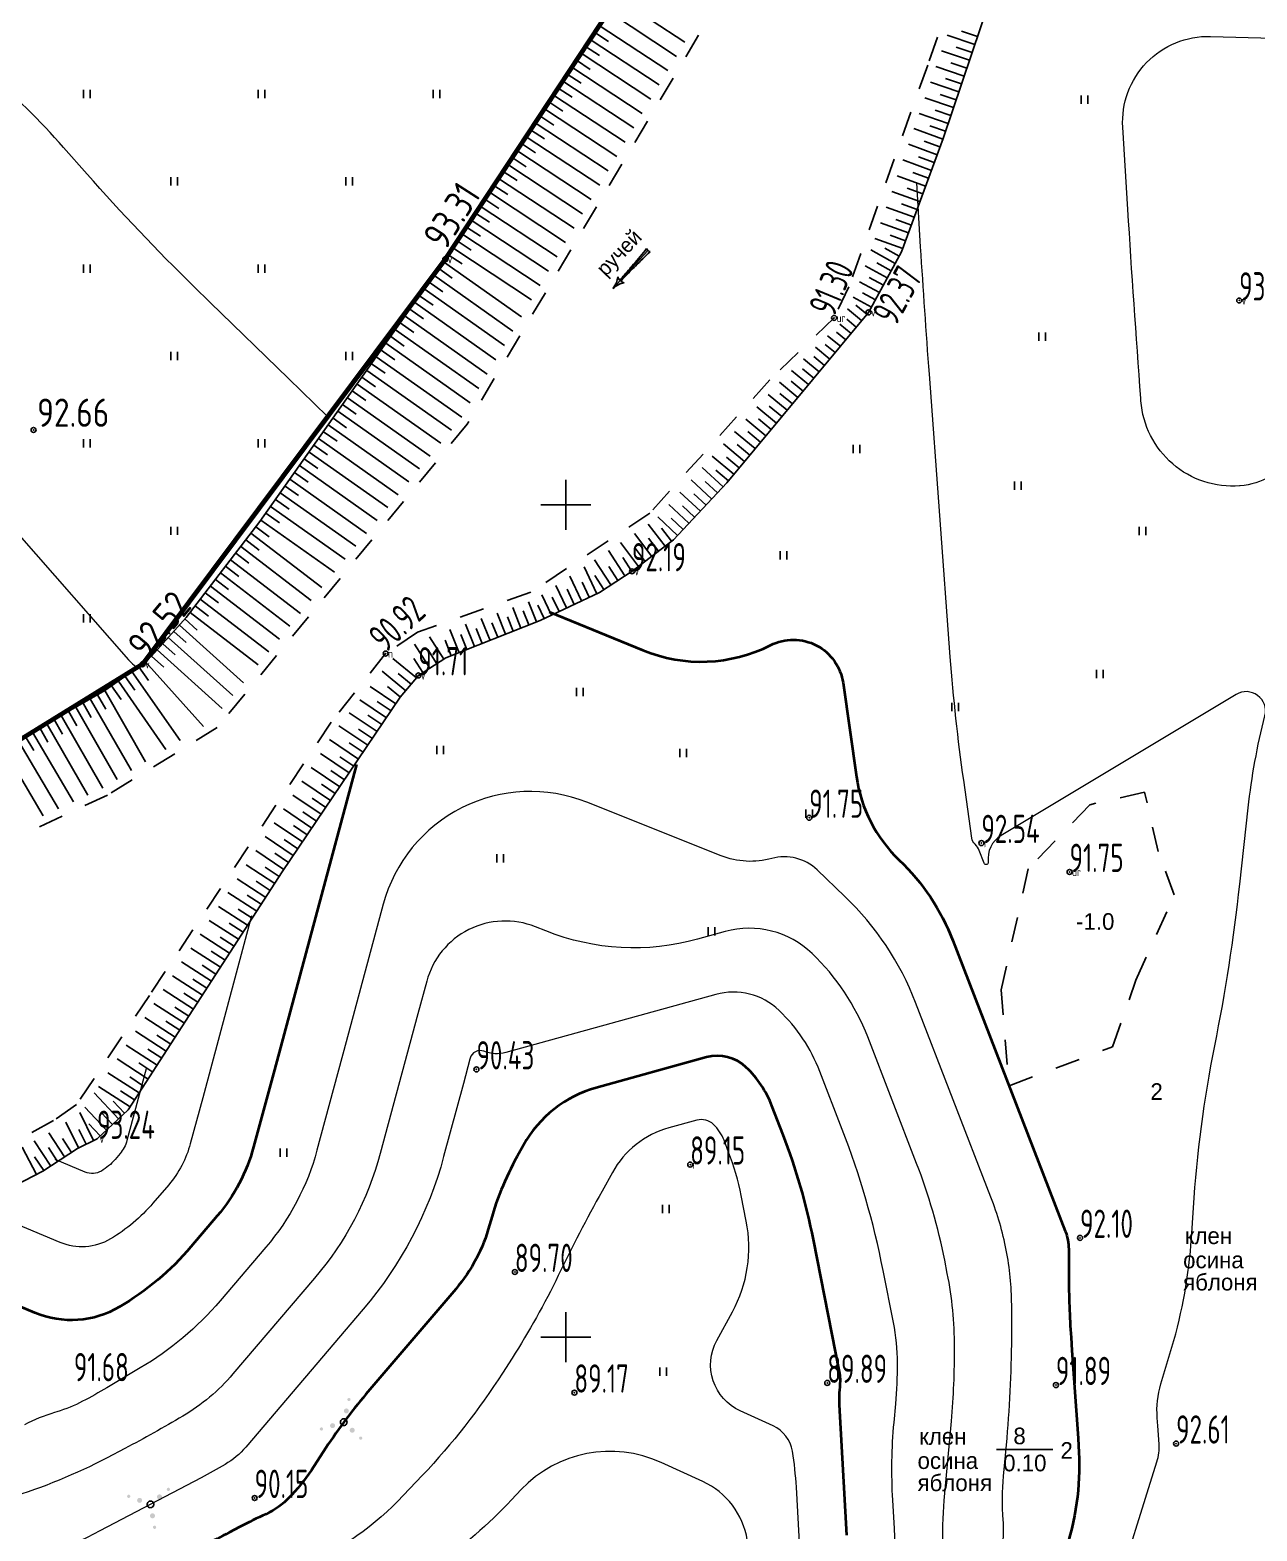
# Model space of a CAD drawing. Header units: metres. Extents: x 2284092 to 2335310, y 454860 to 483236.
# Drawn here: x 2285167.8 to 2285241.5, y 455288.4 to 455378.5 of the extents above; entities that cross this region are included whole.
import ezdxf

# ---------------------------------------------------------------- set-up
doc = ezdxf.new("R2010")
doc.units = ezdxf.units.M
doc.header["$PDMODE"] = 32
doc.header["$PDSIZE"] = 0.3
doc.linetypes.add('ЛИНИЯ_1.5-1.5', pattern=[3, 1.5, -1.5])
for name, color, linetype in [('-_линия', 7, 'Continuous'), ('0 @ 0.5', 7, 'Continuous'), ('Eg.14_Ограждения', 7, 'Continuous'), ('P', 94, 'Continuous'), ('Pn', 7, 'Continuous'), ('Pr', 7, 'Continuous'), ('Pur', 7, 'Continuous'), ('Pv', 7, 'Continuous'), ('T', 7, 'Continuous'), ('КОД', 7, 'Continuous')]:
    doc.layers.add(name, color=color, linetype=linetype)
doc.styles.get("Standard").update_dxf_attribs({"font": 'eskdu.shx'})
doc.styles.add('БСАМ курсив малоконтрасный (Бм-431)', font='bm431.ttf')
doc.styles.add('Древний курсив (Д-431)', font='d431.ttf')
doc.styles.add('Рубленый (Р-131)', font='p131.ttf')
doc.linetypes.add('ЛИНИЯ_СВЯЗИ', pattern='A,4.5,[133,ltypeshp.shx,S=0.2,R=0,X=-0.2,Y=0],1e-05,[133,ltypeshp.shx,S=0.15,R=0,X=-0.15,Y=0],1e-05,[133,ltypeshp.shx,S=0.1,R=0,X=-0.1,Y=0],1e-05,[133,ltypeshp.shx,S=0.05,R=0,X=-0.05,Y=0],4.5,-2', length=11.00003)

# ---------------------------------------------------------------- blocks, each defined once
blk = doc.blocks.new('Крест сетки')
at = {"color": 72, "linetype": 'Continuous'}
for p, q in [((0, 3), (0, -3)), ((-3, 0), (3, 0))]:
    blk.add_line(p, q, dxfattribs=at)
blk = doc.blocks.new('Штриховка Луговая растительность')
at = {"color": 3, "linetype": 'Continuous'}
for p, q in [((-0.4, 1), (-0.4, 0)), ((0.4, 0), (0.4, 1))]:
    blk.add_line(p, q, dxfattribs=at)
blk = doc.blocks.new('Направление течения')
at = {"linetype": 'Continuous'}
h = blk.add_hatch(color=0, dxfattribs=at)
edge = h.paths.add_edge_path()
edge.add_arc((-0.03, 2.33), 1.04, 241.8876, 266.7395)
edge.add_spline(control_points=[(-0.09, 1.3), (-0.09, 1.51), (-0.11, 2.34), (-0.14, 4.01), (-0.23, 5.45), (-0.28, 6.27)], knot_values=[0, 0, 0, 0, 0.625751, 2.516384, 4.981065, 4.981065, 4.981065, 4.981065], degree=3, periodic=0)
edge.add_arc((-0.05, 6.62), 0.414, 235.3367, 276.6842)
edge.add_arc((0.05, 6.62), 0.414, 263.3158, 304.6633)
edge.add_spline(control_points=[(0.28, 6.27), (0.23, 5.45), (0.14, 4.01), (0.11, 2.34), (0.09, 1.51), (0.09, 1.3)], knot_values=[0, 0, 0, 0, 2.464681, 4.355314, 4.981065, 4.981065, 4.981065, 4.981065], degree=3, periodic=0)
edge.add_arc((0.03, 2.33), 1.04, 273.2605, 298.1124)
edge.add_spline(control_points=[(0.52, 1.42), (0.39, 1.22), (0.12, 0.79), (0.04, 0.28), (0, 0)], knot_values=[0, 0, 0, 0, 0.685038, 1.525237, 1.525237, 1.525237, 1.525237], degree=3, periodic=0)
edge.add_spline(control_points=[(0, 0), (-0.04, 0.28), (-0.12, 0.79), (-0.39, 1.22), (-0.52, 1.42)], knot_values=[0, 0, 0, 0, 0.840199, 1.525237, 1.525237, 1.525237, 1.525237], degree=3, periodic=0)
at = {"color": 0, "linetype": 'Continuous'}
blk.add_line((0, 0), (0, 6.2), dxfattribs=at)
for centre, radius, start, end in [((-0.05, 6.62), 0.414, 235.3367, 276.6842), ((0.05, 6.62), 0.414, 263.3158, 304.6633), ((-0.03, 2.33), 1.04, 241.8876, 266.7395), ((0.03, 2.33), 1.04, 273.2605, 298.1124)]:
    blk.add_arc(centre, radius, start, end, dxfattribs=at)
for points in [[(-0.09, 1.3), (-0.1, 1.92), (-0.15, 3.81), (-0.28, 6.27)], [(0.09, 1.3), (0.1, 1.92), (0.15, 3.81), (0.28, 6.27)], [(0, 0), (-0.19, 0.82), (-0.52, 1.42)], [(0, 0), (0.19, 0.82), (0.52, 1.42)]]:
    blk.add_spline(points, degree=3, dxfattribs=at)
blk = doc.blocks.new('Штриховка Кустарник')
at = {"linetype": 'Continuous'}
h = blk.add_hatch(color=3, dxfattribs=at)
edge = h.paths.add_edge_path()
edge.add_arc((2.04, -1.91), 0.2, 0, 360)
edge = h.paths.add_edge_path()
edge.add_arc((0.63, 2.73), 0.2, 0, 360)
edge = h.paths.add_edge_path()
edge.add_arc((-2.68, -0.81), 0.2, 0, 360)
h = blk.add_hatch(color=3, dxfattribs=at)
edge = h.paths.add_edge_path()
edge.add_arc((0.32, 1.36), 0.3, 0, 360)
edge = h.paths.add_edge_path()
edge.add_arc((-1.34, -0.41), 0.3, 0, 360)
edge = h.paths.add_edge_path()
edge.add_arc((1.02, -0.96), 0.3, 0, 360)
at = {"color": 3, "linetype": 'Continuous', "flags": 128}
blk.add_lwpolyline([(0.4, 0), (0.39, 0.1), (0.35, 0.2), (0.28, 0.28), (0.2, 0.35), (0.1, 0.39), (0, 0.4), (-0.1, 0.39), (-0.2, 0.35), (-0.28, 0.28), (-0.35, 0.2), (-0.39, 0.1), (-0.4, 0), (-0.39, -0.1), (-0.35, -0.2), (-0.28, -0.28), (-0.2, -0.35), (-0.1, -0.39), (0, -0.4), (0.1, -0.39), (0.2, -0.35), (0.28, -0.28), (0.35, -0.2), (0.39, -0.1)], close=True, dxfattribs=at)

msp = doc.modelspace()

# ---------------------------------------------------------------- linework, layer by layer
at = {"layer": '-_линия', "color": 1, "lineweight": 100}
msp.add_lwpolyline([(2285496.794, 455564.057), (2285271.535, 455467.58), (2285264.692, 455456.19), (2285255.617, 455428.279), (2285235.082, 455422.674), (2285226.874, 455420.536), (2285211.375, 455393.018), (2285192.752, 455364.758), (2285174.576, 455340.43), (2285155.317, 455328.553), (2285142.869, 455312.809), (2285125.088, 455297.542), (2285117.187, 455291.727), (2285115.97, 455282.883), (2285088.274, 455270.209), (2285071.275, 455267.201), (2285046.921, 455267.979)], dxfattribs=at)
msp.add_lwpolyline([(2285105.125, 455277.24), (2285117.403, 455259.735), (2285144.617, 455235.581), (2285171.812, 455219.583), (2285240.607, 455189.335), (2285359.999, 455273.876), (2285357.647, 455293.398), (2285424.764, 455347.935), (2285357.37, 455373.105), (2285280.027, 455419.531), (2285266.615, 455433.921), (2285255.625, 455428.304), (2285226.874, 455420.536), (2285211.362, 455392.997), (2285192.752, 455364.758), (2285174.576, 455340.43), (2285155.317, 455328.553), (2285142.869, 455312.809), (2285125.402, 455297.812), (2285117.187, 455291.727), (2285115.97, 455282.883)], close=True, dxfattribs=at)
at = {"linetype": 'Continuous'}
for p, q in [((2285203.108, 455380.473), (2285207.146, 455377.811)), ((2285202.557, 455379.638), (2285206.634, 455376.951)), ((2285201.732, 455378.385), (2285202.567, 455377.835)), ((2285202.007, 455378.803), (2285206.123, 455376.091)), ((2285224.714, 455378.136), (2285223.767, 455378.456)), ((2285201.182, 455377.55), (2285202.017, 455377)), ((2285201.457, 455377.968), (2285205.611, 455375.23)), ((2285224.555, 455377.662), (2285222.904, 455378.219)), ((2285224.395, 455377.189), (2285223.447, 455377.508)), ((2285200.631, 455376.715), (2285201.466, 455376.165)), ((2285200.907, 455377.133), (2285205.099, 455374.37)), ((2285224.235, 455376.715), (2285222.567, 455377.277)), ((2285224.076, 455376.241), (2285223.128, 455376.56)), ((2285200.081, 455375.88), (2285200.916, 455375.33)), ((2285200.356, 455376.298), (2285204.587, 455373.51)), ((2285223.916, 455375.767), (2285222.229, 455376.336)), ((2285199.531, 455375.045), (2285200.366, 455374.495)), ((2285199.806, 455375.463), (2285204.076, 455372.649)), ((2285223.597, 455374.819), (2285221.894, 455375.393)), ((2285223.756, 455375.293), (2285222.809, 455375.613)), ((2285198.981, 455374.21), (2285199.816, 455373.66)), ((2285199.256, 455374.628), (2285203.564, 455371.789)), ((2285223.277, 455373.872), (2285221.56, 455374.451)), ((2285223.437, 455374.346), (2285222.489, 455374.665)), ((2285198.155, 455372.958), (2285202.54, 455370.068)), ((2285198.431, 455373.375), (2285199.266, 455372.825)), ((2285198.706, 455373.793), (2285203.052, 455370.929)), ((2285222.958, 455372.924), (2285221.225, 455373.508)), ((2285223.118, 455373.398), (2285222.17, 455373.717)), ((2285197.605, 455372.123), (2285202.029, 455369.208)), ((2285197.88, 455372.54), (2285198.715, 455371.99)), ((2285222.638, 455371.977), (2285220.907, 455372.609)), ((2285222.798, 455372.45), (2285221.851, 455372.77)), ((2285197.055, 455371.288), (2285201.517, 455368.347)), ((2285197.33, 455371.705), (2285198.165, 455371.155)), ((2285222.294, 455371.038), (2285220.572, 455371.667)), ((2285222.466, 455371.507), (2285221.527, 455371.85)), ((2285196.505, 455370.453), (2285201.005, 455367.487)), ((2285196.78, 455370.87), (2285197.615, 455370.32)), ((2285221.951, 455370.098), (2285220.238, 455370.724)), ((2285222.123, 455370.568), (2285221.183, 455370.911)), ((2285195.954, 455369.618), (2285200.493, 455366.627)), ((2285196.23, 455370.035), (2285197.065, 455369.485)), ((2285221.608, 455369.159), (2285219.903, 455369.782)), ((2285221.78, 455369.629), (2285220.84, 455369.972)), ((2285195.404, 455368.783), (2285199.982, 455365.766)), ((2285195.679, 455369.2), (2285196.514, 455368.65)), ((2285221.265, 455368.22), (2285219.569, 455368.84)), ((2285221.436, 455368.689), (2285220.497, 455369.033)), ((2285194.854, 455367.948), (2285199.47, 455364.906)), ((2285195.129, 455368.365), (2285195.964, 455367.815)), ((2285220.922, 455367.281), (2285219.234, 455367.897)), ((2285221.093, 455367.75), (2285220.154, 455368.093)), ((2285194.029, 455366.695), (2285194.864, 455366.145)), ((2285194.304, 455367.113), (2285198.958, 455364.046)), ((2285194.579, 455367.53), (2285195.414, 455366.98)), ((2285220.578, 455366.341), (2285218.9, 455366.955)), ((2285220.75, 455366.811), (2285219.811, 455367.154)), ((2285193.478, 455365.86), (2285194.313, 455365.31)), ((2285193.754, 455366.278), (2285198.446, 455363.185)), ((2285220.235, 455365.402), (2285218.565, 455366.012)), ((2285220.407, 455365.872), (2285219.467, 455366.215)), ((2285192.928, 455365.025), (2285193.763, 455364.475)), ((2285193.203, 455365.443), (2285197.934, 455362.325)), ((2285219.785, 455364.511), (2285218.312, 455365.316)), ((2285220.025, 455364.95), (2285219.147, 455365.429)), ((2285192.36, 455364.203), (2285193.177, 455363.626)), ((2285192.648, 455364.611), (2285197.329, 455361.305)), ((2285219.305, 455363.634), (2285217.973, 455364.362)), ((2285219.545, 455364.072), (2285218.668, 455364.552)), ((2285191.783, 455363.386), (2285192.6, 455362.809)), ((2285192.071, 455363.794), (2285196.816, 455360.443)), ((2285218.826, 455362.756), (2285217.634, 455363.407)), ((2285219.066, 455363.195), (2285218.215, 455363.659)), ((2285190.917, 455362.161), (2285195.79, 455358.718)), ((2285191.206, 455362.569), (2285192.023, 455361.992)), ((2285191.494, 455362.977), (2285196.303, 455359.58)), ((2285218.347, 455361.879), (2285217.255, 455362.475)), ((2285218.586, 455362.317), (2285217.806, 455362.743)), ((2285190.34, 455361.344), (2285195.278, 455357.856)), ((2285190.629, 455361.752), (2285191.446, 455361.175)), ((2285217.764, 455361.071), (2285216.908, 455361.782)), ((2285218.084, 455361.456), (2285217.415, 455362.011)), ((2285189.763, 455360.527), (2285194.765, 455356.994)), ((2285190.052, 455360.935), (2285190.869, 455360.358)), ((2285216.805, 455359.917), (2285216.251, 455360.378)), ((2285217.125, 455360.302), (2285216.444, 455360.868)), ((2285217.444, 455360.686), (2285216.873, 455361.162)), ((2285189.186, 455359.71), (2285194.252, 455356.132)), ((2285189.475, 455360.119), (2285190.292, 455359.542)), ((2285215.847, 455358.764), (2285214.996, 455359.471)), ((2285216.166, 455359.148), (2285215.57, 455359.644)), ((2285216.486, 455359.533), (2285215.72, 455360.169)), ((2285188.61, 455358.893), (2285193.739, 455355.27)), ((2285188.898, 455359.302), (2285189.715, 455358.725)), ((2285215.208, 455357.995), (2285214.272, 455358.772)), ((2285215.527, 455358.379), (2285214.888, 455358.91)), ((2285187.744, 455357.668), (2285188.561, 455357.091)), ((2285188.033, 455358.077), (2285193.121, 455354.482)), ((2285188.321, 455358.485), (2285189.138, 455357.908)), ((2285214.568, 455357.226), (2285213.549, 455358.073)), ((2285214.888, 455357.61), (2285214.207, 455358.176)), ((2285187.167, 455356.852), (2285187.984, 455356.275)), ((2285187.456, 455357.26), (2285192.484, 455353.708)), ((2285213.929, 455356.456), (2285212.825, 455357.374)), ((2285214.249, 455356.841), (2285213.525, 455357.442)), ((2285186.59, 455356.035), (2285187.407, 455355.458)), ((2285186.879, 455356.443), (2285191.847, 455352.934)), ((2285212.651, 455354.918), (2285211.471, 455355.899)), ((2285213.29, 455355.687), (2285212.141, 455356.642)), ((2285212.971, 455355.303), (2285212.201, 455355.942)), ((2285213.61, 455356.072), (2285212.851, 455356.703)), ((2285186.013, 455355.218), (2285186.83, 455354.641)), ((2285186.302, 455355.626), (2285191.209, 455352.16)), ((2285212.012, 455354.149), (2285210.801, 455355.155)), ((2285212.331, 455354.534), (2285211.562, 455355.173)), ((2285185.436, 455354.401), (2285186.253, 455353.824)), ((2285185.725, 455354.81), (2285190.572, 455351.386)), ((2285211.373, 455353.38), (2285210.131, 455354.412)), ((2285211.692, 455353.765), (2285210.923, 455354.404)), ((2285184.571, 455353.176), (2285189.297, 455349.838)), ((2285184.859, 455353.584), (2285185.676, 455353.007)), ((2285185.148, 455353.993), (2285189.934, 455350.612)), ((2285210.734, 455352.611), (2285209.462, 455353.668)), ((2285211.053, 455352.995), (2285210.284, 455353.635)), ((2285183.994, 455352.359), (2285188.659, 455349.064)), ((2285184.282, 455352.768), (2285185.099, 455352.191)), ((2285209.441, 455351.086), (2285208.19, 455352.256)), ((2285210.095, 455351.842), (2285208.792, 455352.924)), ((2285210.414, 455352.226), (2285209.645, 455352.865)), ((2285183.417, 455351.542), (2285188.022, 455348.29)), ((2285183.705, 455351.951), (2285184.522, 455351.374)), ((2285208.758, 455350.355), (2285207.52, 455351.513)), ((2285209.099, 455350.72), (2285208.369, 455351.403)), ((2285209.775, 455351.457), (2285209.006, 455352.096)), ((2285182.84, 455350.726), (2285187.384, 455347.516)), ((2285183.129, 455351.134), (2285183.945, 455350.557)), ((2285208.075, 455349.625), (2285206.851, 455350.769)), ((2285208.416, 455349.99), (2285207.686, 455350.673)), ((2285181.975, 455349.501), (2285182.791, 455348.924)), ((2285182.263, 455349.909), (2285186.747, 455346.742)), ((2285182.552, 455350.317), (2285183.368, 455349.74)), ((2285207.392, 455348.894), (2285206.181, 455350.026)), ((2285207.733, 455349.26), (2285207.003, 455349.943)), ((2285181.385, 455348.693), (2285182.179, 455348.084)), ((2285181.686, 455349.092), (2285186.109, 455345.968)), ((2285205.953, 455347.514), (2285204.946, 455348.842)), ((2285206.709, 455348.164), (2285205.512, 455349.283)), ((2285206.352, 455347.816), (2285205.748, 455348.613)), ((2285207.05, 455348.529), (2285206.32, 455349.212)), ((2285180.776, 455347.9), (2285181.57, 455347.291)), ((2285181.081, 455348.296), (2285185.336, 455345.03)), ((2285204.36, 455346.305), (2285203.277, 455347.733)), ((2285205.157, 455346.91), (2285204.112, 455348.287)), ((2285205.555, 455347.212), (2285204.951, 455348.009)), ((2285180.167, 455347.106), (2285180.961, 455346.497)), ((2285180.472, 455347.503), (2285184.699, 455344.258)), ((2285203.541, 455345.732), (2285202.556, 455347.253)), ((2285203.961, 455346.004), (2285203.417, 455346.843)), ((2285204.758, 455346.608), (2285204.154, 455347.404)), ((2285179.254, 455345.917), (2285183.427, 455342.713)), ((2285179.559, 455346.313), (2285180.352, 455345.704)), ((2285179.863, 455346.71), (2285184.063, 455343.485)), ((2285201.851, 455344.666), (2285201.087, 455346.282)), ((2285202.702, 455345.189), (2285201.724, 455346.699)), ((2285203.121, 455345.46), (2285202.578, 455346.3)), ((2285178.645, 455345.123), (2285182.791, 455341.941)), ((2285178.95, 455345.52), (2285179.743, 455344.911)), ((2285200.042, 455343.811), (2285199.403, 455345.164)), ((2285200.946, 455344.239), (2285200.245, 455345.723)), ((2285201.399, 455344.453), (2285200.971, 455345.357)), ((2285202.282, 455344.917), (2285201.738, 455345.756)), ((2285178.036, 455344.33), (2285182.155, 455341.168)), ((2285178.341, 455344.727), (2285179.134, 455344.118)), ((2285198.228, 455342.971), (2285197.75, 455344.172)), ((2285199.138, 455343.384), (2285198.561, 455344.604)), ((2285199.59, 455343.598), (2285199.179, 455344.467)), ((2285200.494, 455344.025), (2285200.067, 455344.929)), ((2285177.427, 455343.537), (2285181.519, 455340.396)), ((2285177.732, 455343.933), (2285178.525, 455343.325)), ((2285196.37, 455342.231), (2285195.863, 455343.505)), ((2285196.834, 455342.416), (2285196.492, 455343.276)), ((2285197.299, 455342.601), (2285196.807, 455343.839)), ((2285197.764, 455342.786), (2285197.429, 455343.628)), ((2285198.686, 455343.17), (2285198.307, 455343.974)), ((2285176.448, 455342.401), (2285177.193, 455341.734)), ((2285176.782, 455342.774), (2285180.632, 455339.319)), ((2285177.116, 455343.146), (2285177.86, 455342.478)), ((2285193.582, 455341.122), (2285193.032, 455342.506)), ((2285194.512, 455341.492), (2285193.976, 455342.839)), ((2285194.976, 455341.677), (2285194.619, 455342.574)), ((2285195.441, 455341.862), (2285194.919, 455343.172)), ((2285195.905, 455342.046), (2285195.556, 455342.925)), ((2285175.781, 455341.657), (2285176.525, 455340.989)), ((2285176.114, 455342.029), (2285179.996, 455338.547)), ((2285191.822, 455340.192), (2285190.906, 455341.628)), ((2285192.665, 455340.73), (2285191.801, 455342.084)), ((2285193.118, 455340.938), (2285192.748, 455341.867)), ((2285194.047, 455341.307), (2285193.683, 455342.222)), ((2285174.741, 455340.578), (2285178.23, 455336.693)), ((2285175.113, 455340.913), (2285175.857, 455340.245)), ((2285175.447, 455341.285), (2285179.36, 455337.774)), ((2285191.017, 455339.611), (2285189.603, 455340.781)), ((2285191.4, 455339.923), (2285190.862, 455340.766)), ((2285192.243, 455340.461), (2285191.705, 455341.304)), ((2285173.527, 455339.699), (2285174.099, 455338.879)), ((2285173.937, 455339.985), (2285176.827, 455335.838)), ((2285174.348, 455340.271), (2285174.919, 455339.451)), ((2285190.38, 455338.84), (2285188.969, 455340.008)), ((2285190.699, 455339.225), (2285189.928, 455339.863)), ((2285172.297, 455338.842), (2285174.75, 455334.559)), ((2285172.707, 455339.128), (2285173.278, 455338.307)), ((2285173.117, 455339.414), (2285175.975, 455335.313)), ((2285189.78, 455338.042), (2285188.237, 455339.085)), ((2285190.061, 455338.455), (2285189.291, 455339.093)), ((2285170.561, 455337.848), (2285173.046, 455333.51)), ((2285170.995, 455338.096), (2285171.492, 455337.229)), ((2285171.429, 455338.345), (2285173.898, 455334.034)), ((2285171.863, 455338.593), (2285172.36, 455337.726)), ((2285189.22, 455337.213), (2285187.614, 455338.299)), ((2285189.5, 455337.627), (2285188.671, 455338.187)), ((2285169.259, 455337.102), (2285169.756, 455336.235)), ((2285169.693, 455337.351), (2285172.192, 455332.988)), ((2285170.127, 455337.599), (2285170.624, 455336.732)), ((2285188.66, 455336.385), (2285186.991, 455337.513)), ((2285188.94, 455336.799), (2285188.111, 455337.359)), ((2285167.529, 455336.1), (2285168.037, 455335.239)), ((2285167.959, 455336.354), (2285170.43, 455332.168)), ((2285168.392, 455336.605), (2285168.889, 455335.738)), ((2285168.826, 455336.854), (2285171.282, 455332.565)), ((2285188.1, 455335.556), (2285186.368, 455336.727)), ((2285188.38, 455335.97), (2285187.551, 455336.531)), ((2285166.237, 455335.338), (2285168.607, 455331.321)), ((2285167.098, 455335.846), (2285169.518, 455331.745)), ((2285187.539, 455334.728), (2285185.809, 455335.898)), ((2285187.819, 455335.142), (2285186.991, 455335.702)), ((2285186.419, 455333.071), (2285184.701, 455334.233)), ((2285186.979, 455333.899), (2285185.255, 455335.065)), ((2285187.259, 455334.314), (2285186.431, 455334.874)), ((2285185.859, 455332.243), (2285184.147, 455333.4)), ((2285186.699, 455333.485), (2285185.871, 455334.045)), ((2285185.299, 455331.414), (2285183.593, 455332.568)), ((2285185.579, 455331.828), (2285184.751, 455332.389)), ((2285186.139, 455332.657), (2285185.311, 455333.217)), ((2285184.739, 455330.586), (2285183.039, 455331.735)), ((2285185.019, 455331), (2285184.19, 455331.56)), ((2285184.179, 455329.757), (2285182.484, 455330.903)), ((2285184.459, 455330.172), (2285183.63, 455330.732)), ((2285183.619, 455328.929), (2285181.93, 455330.07)), ((2285183.899, 455329.343), (2285183.07, 455329.903)), ((2285183.058, 455328.101), (2285181.376, 455329.238)), ((2285183.339, 455328.515), (2285182.51, 455329.075)), ((2285182.512, 455327.263), (2285180.799, 455328.371)), ((2285182.784, 455327.683), (2285181.944, 455328.226)), ((2285181.969, 455326.423), (2285180.245, 455327.538)), ((2285182.241, 455326.843), (2285181.401, 455327.386)), ((2285181.426, 455325.584), (2285179.691, 455326.706)), ((2285181.698, 455326.003), (2285180.858, 455326.546)), ((2285180.883, 455324.744), (2285179.137, 455325.873)), ((2285181.155, 455325.164), (2285180.315, 455325.707)), ((2285180.34, 455323.904), (2285178.582, 455325.041)), ((2285180.612, 455324.324), (2285179.772, 455324.867)), ((2285179.254, 455322.225), (2285177.474, 455323.376)), ((2285179.797, 455323.064), (2285178.028, 455324.208)), ((2285180.069, 455323.484), (2285179.229, 455324.027)), ((2285178.711, 455321.385), (2285176.92, 455322.543)), ((2285179.525, 455322.645), (2285178.686, 455323.188)), ((2285178.168, 455320.545), (2285176.366, 455321.711)), ((2285178.982, 455321.805), (2285178.143, 455322.348)), ((2285177.625, 455319.706), (2285175.812, 455320.878)), ((2285177.896, 455320.126), (2285177.057, 455320.669)), ((2285178.439, 455320.965), (2285177.6, 455321.508)), ((2285177.082, 455318.866), (2285175.257, 455320.046)), ((2285177.353, 455319.286), (2285176.513, 455319.829)), ((2285176.539, 455318.026), (2285174.703, 455319.213)), ((2285176.81, 455318.446), (2285175.97, 455318.989)), ((2285175.995, 455317.187), (2285174.149, 455318.381)), ((2285176.267, 455317.607), (2285175.427, 455318.15)), ((2285175.452, 455316.347), (2285173.595, 455317.548)), ((2285175.724, 455316.767), (2285174.884, 455317.31)), ((2285174.909, 455315.507), (2285173.041, 455316.716)), ((2285175.181, 455315.927), (2285174.341, 455316.47)), ((2285174.366, 455314.668), (2285172.487, 455315.883)), ((2285174.638, 455315.087), (2285173.798, 455315.631)), ((2285173.13, 455313.114), (2285171.668, 455314.678)), ((2285173.823, 455313.828), (2285171.932, 455315.051)), ((2285174.095, 455314.248), (2285173.255, 455314.791)), ((2285171.63, 455311.805), (2285170.8, 455313.499)), ((2285172.4, 455312.431), (2285171.099, 455313.823)), ((2285172.765, 455312.772), (2285172.082, 455313.503)), ((2285173.496, 455313.455), (2285172.813, 455314.186)), ((2285170.732, 455311.365), (2285169.969, 455312.924)), ((2285172.034, 455312.09), (2285171.351, 455312.82)), ((2285169.054, 455310.277), (2285168.054, 455311.803)), ((2285169.891, 455310.825), (2285168.934, 455312.284)), ((2285170.309, 455311.1), (2285169.76, 455311.936)), ((2285171.181, 455311.585), (2285170.741, 455312.483)), ((2285168.196, 455309.767), (2285167.344, 455311.413)), ((2285168.636, 455310.003), (2285168.088, 455310.839)), ((2285169.472, 455310.551), (2285168.924, 455311.388))]:
    msp.add_line(p, q, dxfattribs=at)
at = {"color": 0, "linetype": 'Continuous'}
msp.add_line((2285225.86, 455293.258), (2285229.256, 455293.258), dxfattribs=at)
at = {"color": 5, "linetype": 'ЛИНИЯ_1.5-1.5'}
for points in [[(2285244.046, 455417.104), (2285236.508, 455415.303), (2285232.171, 455414.828), (2285230.329, 455413.818), (2285228.546, 455411.502), (2285220.123, 455396.908), (2285215.636, 455391.107), (2285194.066, 455354.845), (2285179.063, 455336.628), (2285172.465, 455332.565), (2285165.767, 455329.453), (2285159.978, 455324.922), (2285156.429, 455321.444), (2285149.23, 455312.41), (2285145.239, 455308.106), (2285137.294, 455301.24), (2285129.444, 455294.794), (2285124.817, 455290.995), (2285122.353, 455287.055)], [(2285226.38, 455389.391), (2285221.729, 455376.422), (2285217.003, 455363.105), (2285216.11, 455361.237), (2285212.252, 455357.512), (2285205.034, 455349.499), (2285197.886, 455344.75), (2285191.084, 455342.348), (2285189.173, 455341.07), (2285185.909, 455336.95), (2285174.981, 455320.532), (2285170.613, 455313.971), (2285169.229, 455313.013), (2285165.32, 455310.876), (2285160.122, 455308.959), (2285156.565, 455307.287), (2285153.29, 455305.381), (2285150.713, 455303.388), (2285149.352, 455301.292), (2285148.112, 455299.384), (2285146.881, 455295.625), (2285142.833, 455289.253)]]:
    msp.add_lwpolyline(points, dxfattribs=at)
at = {"linetype": 'Continuous'}
for points in [[(2285211.375, 455393.018), (2285201.543, 455378.098), (2285192.752, 455364.758), (2285181.621, 455349), (2285177.192, 455343.231), (2285175.11, 455340.91), (2285174.576, 455340.43), (2285172.297, 455338.842), (2285168.15, 455336.467), (2285158.533, 455330.792), (2285156.172, 455329.399), (2285155.317, 455328.553), (2285151.893, 455324.222), (2285146.102, 455316.65), (2285144.117, 455314.005), (2285142.729, 455312.688), (2285140.104, 455310.435), (2285133.244, 455304.545), (2285125.088, 455297.542), (2285120.224, 455294.16)], [(2285228.3, 455388.776), (2285222.653, 455372.02), (2285220.162, 455365.201), (2285218.177, 455361.568), (2285209.667, 455351.327), (2285206.459, 455347.897), (2285203.97, 455346.01), (2285202.014, 455344.744), (2285198.451, 455343.059), (2285192.78, 455340.803), (2285191.137, 455339.755), (2285190.053, 455338.446), (2285182.96, 455327.954), (2285175.838, 455316.943), (2285173.714, 455313.659), (2285171.84, 455311.908), (2285170.663, 455311.332), (2285168.573, 455309.962), (2285156.018, 455303.467), (2285152.193, 455302.425), (2285151.352, 455301.878), (2285151.033, 455301.291), (2285150.442, 455299.75), (2285145.416, 455286.923)]]:
    msp.add_lwpolyline(points, dxfattribs=at)
at = {"color": 5, "linetype": 'ЛИНИЯ_1.5-1.5'}
msp.add_lwpolyline([(2285235.578, 455329.18), (2285234.76, 455332.745), (2285231.46, 455331.989), (2285227.775, 455328.14), (2285226.141, 455320.861), (2285226.618, 455315.099), (2285232.828, 455317.444), (2285234.24, 455321.455), (2285236.544, 455326.58)], close=True, dxfattribs=at)
at = {"layer": 'Eg.14_Ограждения', "color": 42, "linetype": 'Continuous', "lineweight": 15, "ltscale": 0.5, "flags": 128}
for points, elevation in [([(2285222.676, 455287.25, -0.036655), (2285222.724, 455290.188), (2285223.152, 455294.955, 0.022863), (2285223.347, 455299.405), (2285223.347, 455299.405, 0.04836), (2285222.91, 455303.822), (2285222.753, 455304.619, 0.043492), (2285221.065, 455310.44), (2285218.129, 455318.032, 0.109924), (2285214.783, 455323.051), (2285214.783, 455323.051, 0.264339), (2285209.573, 455324.365), (2285207.911, 455323.905, -0.163659), (2285198.8, 455324.402), (2285198.168, 455324.654, 0.44862), (2285191.637, 455321.382), (2285191.11, 455319.424, 0), (2285188.853, 455311.04), (2285188.853, 455311.04, -0.11125), (2285184.907, 455303.544), (2285179.997, 455297.787, -0.08271), (2285176.985, 455295.251), (2285176.985, 455295.251, -0.012698), (2285173.5, 455293.306), (2285172.442, 455292.75, -0.047666), (2285166.563, 455290.343)], 91), ([(2285121.01, 455530.83, 0), (2285131.177, 455533.899)], 93), ([(2285185.688, 455355.303), (2285183.339, 455357.591, 0), (2285178.641, 455362.168), (2285177.652, 455363.131, -0.019154), (2285171.236, 455369.88), (2285169.828, 455371.48, 0.036799), (2285165.232, 455375.985), (2285164.251, 455376.814, -0.020892), (2285161.395, 455379.441), (2285161.395, 455379.441, 0.047979), (2285158.412, 455381.9), (2285147.159, 455389.493, -0.018565), (2285142.561, 455392.851), (2285142.561, 455392.851, -0.014745), (2285138.195, 455396.508), (2285137.693, 455396.955, 0), (2285133.533, 455400.655), (2285133.533, 455400.655, 0.037785), (2285129.117, 455404.02), (2285122.058, 455408.602, 0.020632)], 93), ([(2285226.005, 455286.568, 0.09345), (2285226.275, 455288.869), (2285226.265, 455289.012, -0.039855), (2285226.291, 455291.647), (2285226.495, 455293.927, 0.022863), (2285226.778, 455300.374), (2285226.775, 455301.945, 0.04836), (2285226.45, 455305.23), (2285226.45, 455305.23, 0.043492), (2285225.53, 455308.404), (2285221.006, 455320.1, 0.109924), (2285216.757, 455326.474), (2285215.087, 455328.074, 0.264339), (2285212.37, 455328.758), (2285212.37, 455328.758, -0.16366), (2285209.32, 455328.925), (2285201.258, 455332.135, 0.44862), (2285189.025, 455326.007), (2285186.801, 455317.744, 0), (2285185.049, 455311.234), (2285185.049, 455311.234, -0.11125), (2285181.985, 455305.414), (2285179.226, 455302.179, -0.082709), (2285174.438, 455298.149), (2285172.426, 455296.958, -0.0127), (2285170.969, 455296.144), (2285170.969, 455296.144, -0.047664), (2285169.431, 455295.515), (2285169.291, 455295.472, 0.046781), (2285167.482, 455294.736)], 91.5), ([(2285118.472, 455386.86, -0.032059), (2285126.439, 455382.244), (2285126.439, 455382.244, -0.018607), (2285133.909, 455376.839), (2285144.852, 455368.282, 0.002817), (2285145.034, 455368.142), (2285145.125, 455368.072), (2285145.125, 455368.072), (2285145.143, 455368.054, 0.035744), (2285145.181, 455368.021), (2285155.113, 455360.586, -0.052255), (2285161.369, 455354.793), (2285161.369, 455354.793, 0), (2285167.017, 455348.345), (2285173.72, 455340.694, 0.045467), (2285174.059, 455340.371), (2285174.243, 455340.225)], 92.5), ([(2285181.368, 455628.722, 0), (2285184.815, 455627.518)], 89.5), ([(2285195.219, 455585.45, 0), (2285195.117, 455589.562)], 96.5), ([(2285199, 455603.61, -0.000001), (2285200.803, 455606.98)], 96.5), ([(2285395.853, 455330.965, 0), (2285394.788, 455333.824)], 98.5), ([(2285217.733, 455281.044, 0.160946), (2285219.731, 455288.492), (2285219.633, 455290.209, -0.036654), (2285219.709, 455294.877), (2285219.809, 455295.983, 0.022863), (2285219.916, 455298.437), (2285219.916, 455298.437, 0.04836), (2285219.675, 455300.872), (2285219.055, 455304.008, 0.043491), (2285216.601, 455312.476), (2285215.252, 455315.964, 0.109924), (2285212.808, 455319.629), (2285212.808, 455319.629, 0.264338), (2285209.004, 455320.588), (2285196.399, 455317.1, -0.163658), (2285195.078, 455317.172), (2285195.078, 455317.172, 0.448619), (2285194.248, 455316.757), (2285194.234, 455316.703, 0), (2285193.842, 455315.248), (2285192.657, 455310.846, -0.11125), (2285187.829, 455301.674), (2285180.768, 455293.394, -0.08271), (2285179.531, 455292.353), (2285179.531, 455292.353, -0.012697), (2285178.101, 455291.554), (2285172.006, 455288.352, -0.047666), (2285165.76, 455285.795)], 90.5), ([(2285304.32, 455260.894, -0.000001), (2285297.791, 455262.959)], 94.5), ([(2285232.869, 455284.092), (2285235.502, 455292.517, 0.09345), (2285235.627, 455293.578), (2285235.627, 455293.578, 0), (2285235.551, 455294.663), (2285235.516, 455295.156, -0.090105), (2285235.74, 455297.185), (2285236.4, 455299.399, 0.056405), (2285237.571, 455305.949), (2285237.688, 455307.762, -0.03345), (2285238.972, 455317.497), (2285238.972, 455317.497, 0.022144), (2285240.477, 455327.213), (2285240.982, 455331.808, -0.034723), (2285241.982, 455337.336)], 92.5), ([(2285243.916, 455356.638, -0.508639), (2285240.506, 455351.143), (2285240.467, 455351.14, -0.414263), (2285234.541, 455356.244), (2285234.529, 455356.404, -0.003092), (2285233.755, 455367.759), (2285233.45, 455372.694, -0.440122), (2285238.711, 455378.148), (2285242.491, 455378.051, 0.197877)], 93), ([(2285097.791, 455286.597, -0.028512), (2285105.325, 455288.943), (2285107.347, 455289.448, 0.139629), (2285110.46, 455291.24), (2285110.46, 455291.24, 0.160803), (2285112.01, 455294.43), (2285112.027, 455294.555, -0.285176), (2285114.18, 455297.17), (2285118.758, 455298.718, 0.09448), (2285121.701, 455300.383), (2285121.772, 455300.443, -0.118811), (2285124.598, 455301.866), (2285124.598, 455301.866, 0.096001), (2285127.514, 455303.174), (2285141.215, 455312.808, -0.000001), (2285142.022, 455313.375), (2285142.039, 455313.388, -0.229363), (2285142.877, 455313.525), (2285143.329, 455313.39)], 91), ([(2285241.982, 455337.336, 0.669427), (2285240.26, 455338.616), (2285226.143, 455330.143, 0.298415), (2285225.368, 455328.539), (2285225.369, 455328.529, -0.886987), (2285225.125, 455328.467), (2285224.825, 455329.241, 0.109927), (2285224.581, 455329.608), (2285224.581, 455329.608, -0.167997), (2285224.386, 455329.987), (2285223.892, 455333.459, -0.016758), (2285223.09, 455340.877), (2285221.829, 455357.846, -0.003092), (2285221.307, 455365.509), (2285221.069, 455369.342)], 92.5), ([(2285181.123, 455325.304), (2285178.183, 455314.382, 0), (2285177.44, 455311.622), (2285177.44, 455311.622, -0.11125), (2285176.141, 455309.155), (2285175.198, 455308.049, -0.082709), (2285172.64, 455305.896), (2285172.64, 455305.896, -0.237144), (2285169.619, 455305.688), (2285163.97, 455308.055)], 92.5), ([(2285174.817, 455316.203), (2285173.874, 455312.701, 0), (2285173.636, 455311.816), (2285173.636, 455311.816, -0.111247), (2285173.219, 455311.025), (2285172.917, 455310.671, -0.082714), (2285172.097, 455309.98), (2285172.097, 455309.98, -0.237142), (2285171.128, 455309.914), (2285169.316, 455310.673)], 93), ([(2285214.18, 455285.05), (2285213.841, 455290.987, 0.0256), (2285213.607, 455293.143), (2285213.607, 455293.143, 0.250618), (2285212.447, 455294.666), (2285210.465, 455295.573, -0.434884), (2285209.059, 455299.799), (2285210, 455301.524, 0.175366), (2285210.834, 455306.968), (2285210.529, 455308.507, 0.043492), (2285209.775, 455311.108), (2285209.497, 455311.827, 0.109923), (2285208.86, 455312.783), (2285208.86, 455312.783, 0.264338), (2285207.867, 455313.034), (2285206.18, 455312.567, 0.201432), (2285202.793, 455309.897), (2285202.168, 455308.769, 0.013832), (2285199.545, 455303.706), (2285199.545, 455303.706, -0.029866), (2285196.764, 455298.738), (2285196.19, 455297.841, -0.046963), (2285191.385, 455291.698), (2285190.233, 455290.48, -0.096767), (2285184.247, 455286.204)], 89.5), ([(2285210.893, 455287.819, 0.250619), (2285208.229, 455291.319), (2285205.713, 455292.47, 0.320969), (2285197.314, 455290.837), (2285196.73, 455290.22, -0.096768), (2285186.97, 455283.248)], 89)]:
    msp.add_lwpolyline(points, format="xyb", dxfattribs=dict(at, elevation=elevation))
at = {"layer": 'Eg.14_Ограждения', "color": 42, "linetype": 'Continuous', "lineweight": 40, "ltscale": 0.5, "flags": 128}
for points, elevation in [([(2285163.643, 455333.687), (2285153.896, 455341.404, 0.093628), (2285152.546, 455342.112), (2285152.546, 455342.112, -0.061779), (2285151.139, 455342.74), (2285149.03, 455344.013, 0), (2285143.481, 455347.362), (2285139.907, 455349.519, -0.028203), (2285138.383, 455350.561), (2285138.383, 455350.561, 0.020955), (2285136.874, 455351.625), (2285131.355, 455355.178, -0.048115), (2285119.655, 455364.413)], 92), ([(2285173.894, 455628.538, 0), (2285177.798, 455627.174)], 90), ([(2285198.997, 455343.586), (2285204.626, 455341.273, 0.217977), (2285212.291, 455341.574), (2285212.291, 455341.574, -0.51366), (2285216.648, 455339.302), (2285217.449, 455333.67, 0.167994), (2285220.017, 455328.665), (2285220.017, 455328.665, -0.109924), (2285223.241, 455323.829), (2285229.995, 455306.368, -0.043493), (2285230.147, 455305.842), (2285230.147, 455305.842, -0.048358), (2285230.201, 455305.296), (2285230.204, 455303.709, 0.016976), (2285230.338, 455299.987), (2285230.393, 455299.204, 0), (2285230.762, 455293.92), (2285230.794, 455293.463, -0.09345), (2285230.084, 455287.4)], 92), ([(2285187.429, 455334.404), (2285182.492, 455316.063, 0), (2285181.244, 455311.428), (2285181.244, 455311.428, -0.111249), (2285179.063, 455307.285), (2285177.48, 455305.428, -0.08271), (2285173.184, 455301.813), (2285173.184, 455301.813, -0.237144), (2285168.111, 455301.462), (2285158.623, 455305.438)], 92), ([(2285216.879, 455288.107), (2285216.433, 455295.935, -0.036654), (2285216.447, 455296.805), (2285216.465, 455297.011, 0.022863), (2285216.485, 455297.469), (2285216.485, 455297.469, 0.04836), (2285216.44, 455297.923), (2285214.869, 455305.872, 0.043492), (2285213.046, 455312.158), (2285212.375, 455313.895, 0.109924), (2285210.834, 455316.206), (2285210.834, 455316.206, 0.264338), (2285208.436, 455316.811), (2285201.82, 455314.98, 0.201432), (2285197.451, 455311.537), (2285197.072, 455310.853, 0.060788), (2285195.409, 455306.742), (2285195.409, 455306.742, -0.11125), (2285193.379, 455302.885), (2285187.989, 455296.565, 0.034069), (2285185.437, 455293.122), (2285184.864, 455292.229, -0.046965), (2285183.531, 455290.524), (2285183.383, 455290.368, -0.096766), (2285181.99, 455289.373), (2285181.99, 455289.373, 0.014076), (2285180.424, 455288.606), (2285179.771, 455288.263, 0.000045), (2285176.922, 455286.766)], 90)]:
    msp.add_lwpolyline(points, format="xyb", dxfattribs=dict(at, elevation=elevation))
at = {"layer": 'P'}
for p in [(2285192.752, 455364.758, 93.308), (2285174.576, 455340.43, 92.516)]:
    msp.add_point(p, dxfattribs=at)
at = {"layer": 'Pn'}
msp.add_point((2285189.173, 455341.07, 90.922), dxfattribs=at)
at = {"layer": 'Pr'}
for p in [(2285168.024, 455354.502, 92.661), (2285214.613, 455331.2, 91.752), (2285224.955, 455329.685, 92.541), (2285194.629, 455316.084, 90.427), (2285207.466, 455310.367, 89.147), (2285230.883, 455305.963, 92.099), (2285196.934, 455303.913, 89.704), (2285215.699, 455297.247, 89.885), (2285229.433, 455297.119, 91.886), (2285200.509, 455296.664, 89.172), (2285236.652, 455293.603, 92.606), (2285181.305, 455290.334, 90.152)]:
    msp.add_point(p, dxfattribs=at)
at = {"layer": 'Pur'}
for p in [(2285216.11, 455361.237, 91.305), (2285230.255, 455327.946, 91.75)]:
    msp.add_point(p, dxfattribs=at)
at = {"layer": 'Pv'}
for p in [(2285240.439, 455362.282, 93.252), (2285218.177, 455361.568, 92.366), (2285203.97, 455346.01, 92.186), (2285191.137, 455339.755, 91.706)]:
    msp.add_point(p, dxfattribs=at)

# ---------------------------------------------------------------- block references
at = {"layer": '0 @ 0.5', "linetype": 'Continuous', "xscale": 0.5, "yscale": 0.5, "zscale": 0.5}
for p in [(2285171.223, 455374.443), (2285181.723, 455374.443), (2285192.223, 455374.443), (2285176.473, 455369.193), (2285186.973, 455369.193), (2285171.223, 455363.943), (2285181.723, 455363.943), (2285176.473, 455358.693), (2285186.973, 455358.693), (2285171.223, 455353.443), (2285181.723, 455353.443), (2285176.473, 455348.193), (2285171.223, 455342.943)]:
    msp.add_blockref('Штриховка Луговая растительность', p, dxfattribs=at)
at = {"layer": '0 @ 0.5', "linetype": 'ЛИНИЯ_1.5-1.5', "xscale": 0.5, "yscale": 0.5, "zscale": 0.5}
for name, p in [('Штриховка Луговая растительность', (2285231.155, 455374.093)), ('Штриховка Луговая растительность', (2285228.598, 455359.857)), ('Штриховка Луговая растительность', (2285217.46, 455353.103)), ('Крест сетки', (2285200, 455350)), ('Штриховка Луговая растительность', (2285227.138, 455350.913)), ('Штриховка Луговая растительность', (2285234.624, 455348.175)), ('Штриховка Луговая растительность', (2285213.078, 455346.715)), ('Штриховка Луговая растительность', (2285232.068, 455339.596)), ('Штриховка Луговая растительность', (2285200.844, 455338.501)), ('Штриховка Луговая растительность', (2285223.382, 455337.604, 92.5)), ('Штриховка Луговая растительность', (2285192.445, 455335.033)), ('Штриховка Луговая растительность', (2285207.052, 455334.851)), ('Штриховка Луговая растительность', (2285214.613, 455331.2, 91.752)), ('Штриховка Луговая растительность', (2285196.056, 455328.517)), ('Штриховка Луговая растительность', (2285208.742, 455324.135, 91)), ('Штриховка Луговая растительность', (2285183.034, 455310.823)), ('Штриховка Луговая растительность', (2285205.993, 455307.439)), ('Крест сетки', (2285200, 455300)), ('Штриховка Луговая растительность', (2285205.849, 455297.678)), ('Штриховка Кустарник', (2285186.654, 455294.887, 90))]:
    msp.add_blockref(name, p, dxfattribs=at)
at = {"layer": '0 @ 0.5', "linetype": 'Continuous', "xscale": 0.4999999999999999, "yscale": 0.4999999999999999, "zscale": 0.4999999999999999, "rotation": 317.3491406889093}
msp.add_blockref('Направление течения', (2285202.828, 455363.004), dxfattribs=at)
at = {"layer": '0 @ 0.5', "linetype": 'ЛИНИЯ_1.5-1.5', "xscale": 0.5, "yscale": 0.5, "zscale": 0.5, "rotation": 323}
msp.add_blockref('Штриховка Кустарник', (2285175.053, 455289.953, 90.5), dxfattribs=at)

# ---------------------------------------------------------------- texts
at = {"linetype": 'ЛИНИЯ_СВЯЗИ', "style": 'Рубленый (Р-131)'}
msp.add_text('ручей', height=0.9, rotation=46.25782, dxfattribs=at).set_placement((2285202.389, 455363.678, 89.522))
at = {"color": 0, "linetype": 'Continuous'}
for s, style, p in [('-1.0', 'БСАМ курсив малоконтрасный (Бм-431)', (2285230.642, 455324.471)), ('2', 'Древний курсив (Д-431)', (2285235.108, 455314.254, 92)), ('клен', 'БСАМ курсив малоконтрасный (Бм-431)', (2285237.17, 455305.591, 92)), ('осина', 'БСАМ курсив малоконтрасный (Бм-431)', (2285237.072, 455304.136, 92)), ('яблоня', 'БСАМ курсив малоконтрасный (Бм-431)', (2285237.072, 455302.804, 92)), ('8', 'Древний курсив (Д-431)', (2285226.878, 455293.563)), ('клен', 'БСАМ курсив малоконтрасный (Бм-431)', (2285221.216, 455293.535)), ('2', 'Древний курсив (Д-431)', (2285229.706, 455292.69)), ('осина', 'БСАМ курсив малоконтрасный (Бм-431)', (2285221.119, 455292.079)), ('0.10', 'Древний курсив (Д-431)', (2285226.262, 455291.937)), ('яблоня', 'БСАМ курсив малоконтрасный (Бм-431)', (2285221.119, 455290.747))]:
    msp.add_text(s, height=1, dxfattribs=dict(at, style=style)).set_placement(p)
at = {"layer": 'T'}
for s, rotation, p in [('93.31', 57.29367, (2285192.762, 455365.229, 93.308)), ('92.52', 50.07675, (2285174.849, 455340.6, 92.516))]:
    msp.add_text(s, height=1.7, rotation=rotation, dxfattribs=at).set_placement(p)
at = {"layer": 'T', "width": 0.8}
for s, rotation, p in [('91.30', 67.50221, (2285216.11, 455361.237, 91.305)), ('92.37', 61.64647, (2285219.828, 455360.699, 92.366)), ('90.92', 43.01113, (2285189.173, 455341.07, 90.922))]:
    msp.add_text(s, height=1.7, rotation=rotation, dxfattribs=at).set_placement(p)
for s, p in [('93.25', (2285240.439, 455362.282, 93.252)), ('92.19', (2285203.97, 455346.01, 92.186)), ('91.71', (2285191.137, 455339.755, 91.706)), ('91.75', (2285214.613, 455331.2, 91.752)), ('92.54', (2285224.955, 455329.685, 92.541)), ('91.75', (2285230.255, 455327.946, 91.75)), ('90.43', (2285194.629, 455316.084, 90.427)), ('93.24', (2285171.84, 455311.908, 93.236)), ('89.15', (2285207.466, 455310.367, 89.147)), ('92.10', (2285230.883, 455305.963, 92.099)), ('89.70', (2285196.934, 455303.913, 89.704)), ('91.68', (2285170.447, 455297.347, 91.677)), ('89.17', (2285200.509, 455296.664, 89.172)), ('89.89', (2285215.699, 455297.247, 89.885)), ('91.89', (2285229.433, 455297.119, 91.886)), ('92.61', (2285236.652, 455293.603, 92.606)), ('90.15', (2285181.305, 455290.334, 90.152))]:
    msp.add_text(s, height=1.7, dxfattribs=at).set_placement(p)
at = {"layer": 'T'}
msp.add_text('92.66', height=1.7, dxfattribs=at).set_placement((2285168.241, 455354.692, 92.661))
at = {"layer": 'КОД'}
for s, p in [('v', (2285192.902, 455364.508, 93.308)), ('v', (2285192.902, 455364.508, 93.308)), ('v', (2285240.589, 455362.032, 93.252)), ('ur', (2285216.26, 455360.987, 91.305)), ('v', (2285218.327, 455361.318, 92.366)), ('v', (2285204.12, 455345.76, 92.186)), ('v', (2285174.726, 455340.18, 92.516)), ('v', (2285174.726, 455340.18, 92.516)), ('n', (2285189.323, 455340.82, 90.922)), ('v', (2285191.287, 455339.505, 91.706)), ('r', (2285225.105, 455329.435, 92.541)), ('ur', (2285230.405, 455327.696, 91.75)), ('v', (2285171.99, 455311.658, 93.236)), ('r', (2285207.616, 455310.117, 89.147))]:
    msp.add_text(s, height=0.5, dxfattribs=at).set_placement(p)

doc.saveas('drawing.dxf')
